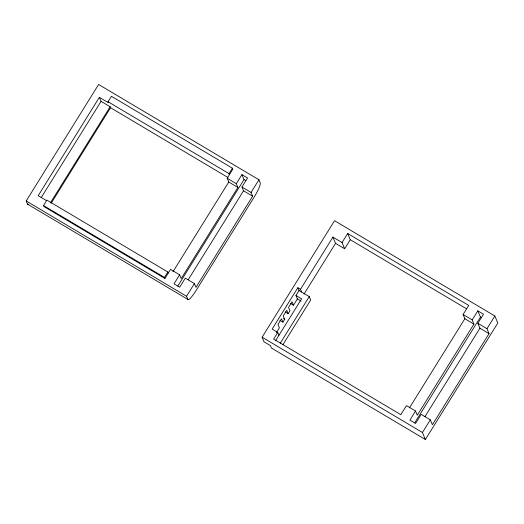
<?xml version="1.0" encoding="UTF-8"?>
<svg xmlns="http://www.w3.org/2000/svg" width="524" height="524" viewBox="0 0 524 524"><rect width="100%" height="100%" fill="white"/><g stroke="black" fill="none" stroke-linecap="round" stroke-linejoin="round"><path stroke-width="0.79" d="M415.506 410.999L409.932 420.091L415.578 423.451L421.211 414.392L430.322 419.809L432.392 424.748L489.043 333.631L486.973 328.686L477.862 323.269L483.495 314.21L477.849 310.856L472.163 319.882L473.925 324.101L417.274 415.224L415.506 410.999L406.454 405.622L400.827 414.681L273.659 339.094L277.786 332.458L272.139 329.105L297.868 287.715L300.514 289.287L301.686 292.104M26.2 200.961L98.623 84.482L258.941 179.771L260.264 182.922A13.965 2.292 -59.3 0 1 254.035 197.312L196.258 290.244A13.965 2.292 -59.3 0 1 187.841 299.407L27.523 204.118L26.2 200.961L186.518 296.25L187.841 299.407M168.289 273.011L167.863 272.002L46.898 200.103L43.518 205.539L43.937 206.541L164.909 278.447L170.536 269.388L179.647 274.799L181.219 278.558L237.87 187.435L228.765 182.024L227.193 178.265L232.82 169.206L232.401 168.204L111.435 96.298L108.055 101.735L108.475 102.743L99.364 97.326L38.206 195.694L46.616 200.692M41.18 197.633L101.047 101.348L99.364 97.326M50.723 202.356L110.158 106.758L101.047 101.348M51.116 203.299L110.551 107.702L110.158 106.758M164.909 278.447L164.49 277.438L167.863 272.002M229.447 174.643L229.021 173.634L232.401 168.204M172.972 271.766L228.765 182.024M179.647 274.799L174.014 283.857L179.667 287.218L185.293 278.159L194.404 283.569L195.976 287.329L252.627 196.205L251.055 192.452L241.95 187.035L247.577 177.977L241.931 174.623L236.298 183.682L237.87 187.435M177.813 286.058L244.007 179.588L241.931 174.623M188.155 279.842L243.522 190.795L241.95 187.035M186.518 296.25L194.404 283.569M251.055 192.452L258.941 179.771M262.118 337.194L334.535 220.715L494.859 316.005L497.8 323.039L425.377 439.518L271.432 348.021L270.423 345.611L264.05 341.818L262.118 337.194L422.436 432.49L425.377 439.518M301.162 301.136L297.396 298.903L295.968 295.484L299.047 290.532L297.868 287.715M300.514 289.287L332.937 237.13L342.048 242.547L344.654 248.776L350.287 239.717L347.681 233.488L342.048 242.547M276.436 332.609L279.403 327.841L277.975 324.422L281.493 318.762L282.921 322.181L284.683 319.345L283.255 315.933L286.772 310.267L288.2 313.686L289.962 310.856L288.534 307.437L292.051 301.778L293.479 305.197L297.396 298.903M303.972 294.147L335.543 243.359L332.937 237.13M275.663 340.58L301.614 298.837L295.968 295.484M280.242 343.246L309.252 296.597L299.047 290.532M282.881 344.713L310.68 300.01L309.252 296.597M473.925 324.101L464.873 318.723L463.105 314.498L468.738 305.44L347.681 233.488M409.506 407.77L464.873 318.723M414.687 422.868L480.456 317.086L477.849 310.856M424.997 416.573L479.932 328.214L477.862 323.269M422.436 432.49L430.322 419.809M486.973 328.686L494.859 316.005M350.287 239.717L466.445 308.76M480.456 317.086L481.707 317.832M244.007 179.588L245.894 180.701M108.055 101.735L229.021 173.634M463.105 314.498L472.163 319.882M110.551 107.702L228.006 177.518M479.932 328.214L489.043 333.631M227.193 178.265L236.298 183.682M335.543 243.359L344.654 248.776M243.522 190.795L252.627 196.205M290.447 303.389L293.479 305.197M285.167 311.885L288.2 313.686M283.471 318.625L284.683 319.345M279.888 320.374L282.921 322.181M43.518 205.539L164.49 277.438M277.786 332.458L278.964 335.275M28.492 204.222A13.965 2.292 -59.3 0 1 27.523 204.118"/></g></svg>
